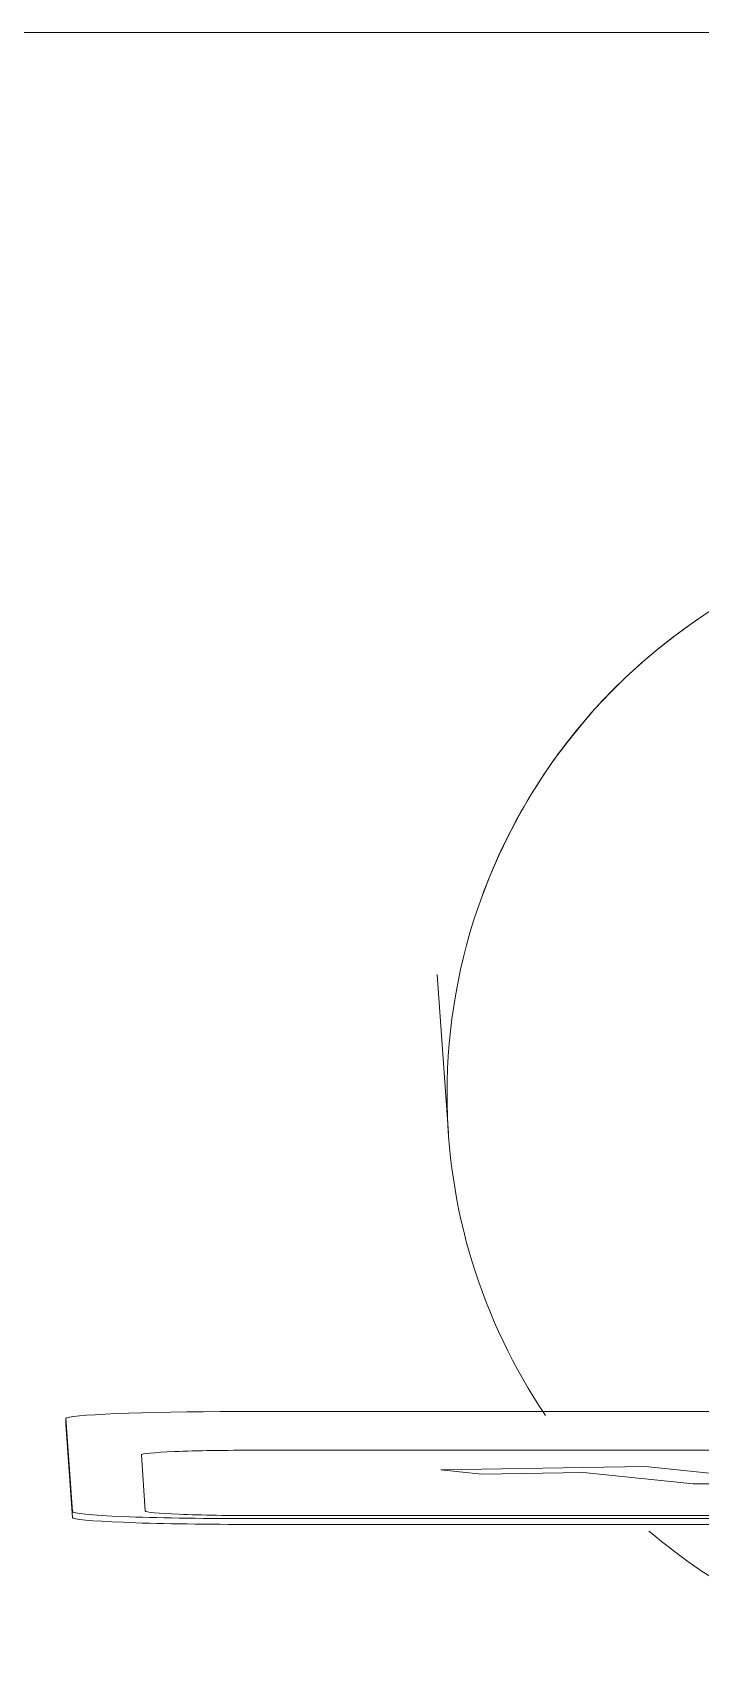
# Model space of a CAD drawing. Header units: metres. Extents: x -55 to 260, y -121 to 64.
# Drawn here: x 11.3737 to 11.49, y 19.6587 to 19.9401 of the extents above; entities that cross this region are included whole.
import ezdxf

# ---------------------------------------------------------------- set-up
doc = ezdxf.new("R2010")
doc.units = ezdxf.units.M
for name, color, linetype, lineweight in [('0-1', 7, 'Continuous', 5), ('45ESTAC-1', 253, 'Continuous', 5), ('70LINEA-1', 254, 'Continuous', 5)]:
    doc.layers.add(name, color=color, linetype=linetype, lineweight=lineweight)

# ---------------------------------------------------------------- blocks, each defined once
blk = doc.blocks.new('Sign - SpeedLimit_Handicap - Handicap-V264-A1 _ A700')
at = {"layer": '45ESTAC-1'}
for p, q in [((11.44417, 19.77625), (11.4461, 19.74857)), ((11.65428, 19.70023), (11.40948, 19.70023)), ((11.37957, 19.69901), (11.37957, 19.69801)), ((11.37957, 19.69901), (11.38069, 19.68284)), ((11.38069, 19.68184), (11.37957, 19.69801)), ((11.39338, 19.68295), (11.39271, 19.6927)), ((11.41265, 19.69352), (11.65205, 19.69352)), ((11.48033, 19.69066), (11.4448, 19.69009)), ((11.4448, 19.69009), (11.45184, 19.68937)), ((11.45184, 19.68937), (11.46961, 19.68965)), ((11.46961, 19.68965), (11.48868, 19.68769)), ((11.5017, 19.68846), (11.48033, 19.69066)), ((11.48868, 19.68769), (11.56, 19.68769)), ((11.41078, 19.68162), (11.65558, 19.68162)), ((11.65558, 19.68062), (11.41078, 19.68062)), ((11.65284, 19.68214), (11.41344, 19.68214))]:
    blk.add_line(p, q, dxfattribs=at)
for centre, major_axis, ratio, start_param, end_param in [((11.54586, 19.7555), (0.09976, 0.00693), 0.999167, 0.279657, 2.723118), ((11.54586, 19.7555), (0.09976, 0.00693), 0.999167, 2.723118, 3.072183), ((11.54586, 19.7555), (0.09976, 0.00693), 0.999167, 3.072183, 3.666254), ((11.40957, 19.69901), (-0.03, 0), 0.040709, 4.715221, 6.283185), ((11.41271, 19.6927), (-0.02, 0), 0.040709, 4.715221, 6.286018), ((11.41069, 19.68284), (-0.03, 0), 0.040709, 0.002832, 1.573629), ((11.41069, 19.68184), (-0.03, 0), 0.040709, 0.002832, 1.573629), ((11.41338, 19.68295), (-0.02, 0), 0.040709, 0.002832, 1.573629), ((11.54586, 19.7555), (0.09976, 0.00693), 0.999167, 3.93702, 4.393906)]:
    blk.add_ellipse(centre, major_axis=major_axis, ratio=ratio, start_param=start_param, end_param=end_param, dxfattribs=at)
blk = doc.blocks.new('22011_AR_rvt-1-A1 _ A700')
at = {"layer": '70LINEA-1'}
blk.add_line((0.64617, 19.94005), (28.04547, 19.94005), dxfattribs=at)
at = {"layer": '45ESTAC-1'}
blk.add_blockref('Sign - SpeedLimit_Handicap - Handicap-V264-A1 _ A700', (0, 0), dxfattribs=at)
blk = doc.blocks.new('Sign - SpeedLimit_Handicap - Handicap-V657-A1 _ A700')
at = {"layer": '45ESTAC-1'}
for p, q in [((11.44417, 19.77625), (11.4461, 19.74857)), ((11.65428, 19.70023), (11.40948, 19.70023)), ((11.37957, 19.69901), (11.37957, 19.69801)), ((11.37957, 19.69901), (11.38069, 19.68284)), ((11.38069, 19.68184), (11.37957, 19.69801)), ((11.39338, 19.68295), (11.39271, 19.6927)), ((11.41265, 19.69352), (11.65205, 19.69352)), ((11.48033, 19.69066), (11.4448, 19.69009)), ((11.4448, 19.69009), (11.45184, 19.68937)), ((11.45184, 19.68937), (11.46961, 19.68965)), ((11.46961, 19.68965), (11.48868, 19.68769)), ((11.5017, 19.68846), (11.48033, 19.69066)), ((11.48868, 19.68769), (11.56, 19.68769)), ((11.41078, 19.68162), (11.65558, 19.68162)), ((11.55318, 19.68062), (11.41078, 19.68062)), ((11.65284, 19.68214), (11.41344, 19.68214))]:
    blk.add_line(p, q, dxfattribs=at)
for centre, major_axis, ratio, start_param, end_param in [((11.54586, 19.7555), (0.09976, 0.00693), 0.999167, 0.628722, 2.374052), ((11.54586, 19.7555), (0.09976, 0.00693), 0.999167, 2.374052, 2.723118), ((11.54586, 19.7555), (0.09976, 0.00693), 0.999167, 2.723118, 3.072183), ((11.54586, 19.7555), (0.09976, 0.00693), 0.999167, 3.072183, 3.666254), ((11.40957, 19.69901), (-0.03, 0), 0.040709, 4.715221, 6.283185), ((11.41271, 19.6927), (-0.02, 0), 0.040709, 4.715221, 6.286018), ((11.41069, 19.68284), (-0.03, 0), 0.040709, 0.002832, 1.573629), ((11.41069, 19.68184), (-0.03, 0), 0.040709, 0.002832, 1.573629), ((11.41338, 19.68295), (-0.02, 0), 0.040709, 0.002832, 1.573629), ((11.54586, 19.7555), (0.09976, 0.00693), 0.999167, 3.93702, 4.393906)]:
    blk.add_ellipse(centre, major_axis=major_axis, ratio=ratio, start_param=start_param, end_param=end_param, dxfattribs=at)
blk = doc.blocks.new('22011_AR_rvt-2-A1 _ A700')
at = {"layer": '70LINEA-1'}
blk.add_line((0.64617, 19.94005), (28.04547, 19.94005), dxfattribs=at)
at = {"layer": '45ESTAC-1'}
blk.add_blockref('Sign - SpeedLimit_Handicap - Handicap-V657-A1 _ A700', (0, 0), dxfattribs=at)

msp = doc.modelspace()

# ---------------------------------------------------------------- block references
at = {"layer": '0-1'}
for name in ['22011_AR_rvt-2-A1 _ A700', '22011_AR_rvt-1-A1 _ A700']:
    msp.add_blockref(name, (0, 0), dxfattribs=at)

doc.saveas('drawing.dxf')
